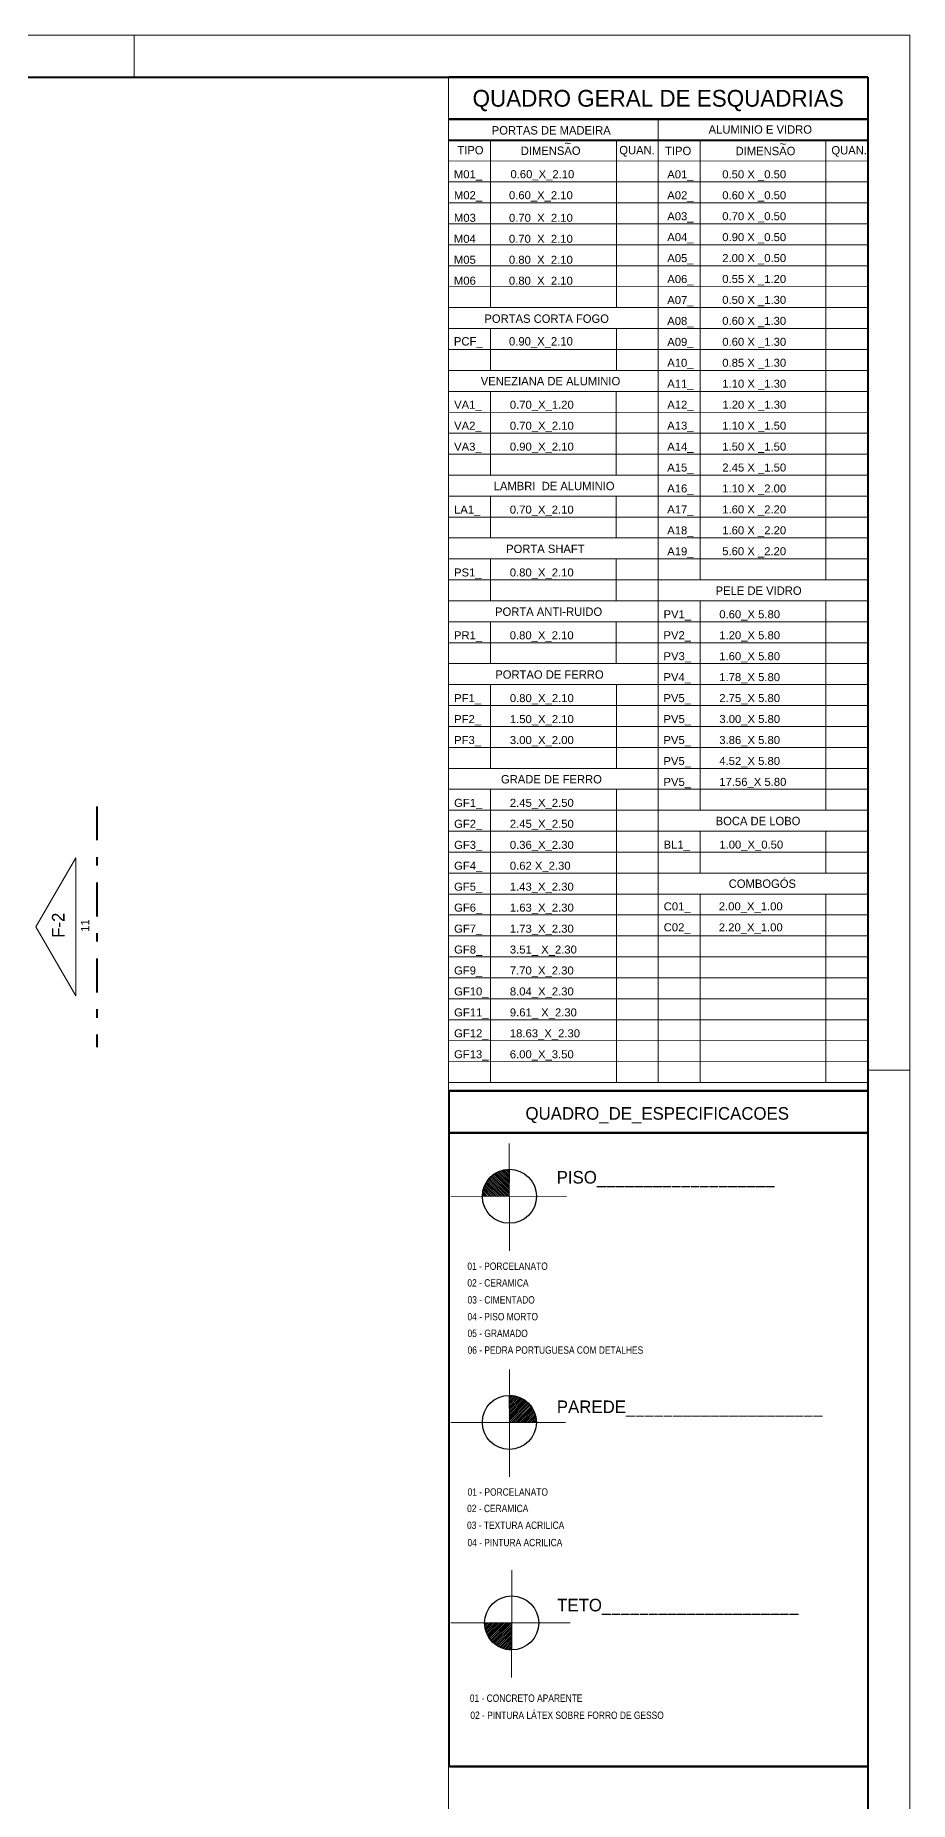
# Model space of a CAD drawing. Header units: metres. Extents: x 2.9 to 62.3, y 8 to 50.1.
# Drawn here: x 51.92 to 62.35, y 28.98 to 50.07 of the extents above; entities that cross this region are included whole.
import ezdxf
from ezdxf.enums import TextEntityAlignment as Align

# ---------------------------------------------------------------- set-up
doc = ezdxf.new("R2010")
doc.units = ezdxf.units.M
doc.header["$MEASUREMENT"] = 0
doc.linetypes.add('DGN Style 4', pattern=[1.616637, 0.807814, -0.403907, 0.00101, -0.403907])
for name, color, linetype, lineweight in [('00-EDIFICACOES TÉRREO', 7, 'Continuous', 0), ('Level 3', 7, 'Continuous', 0), ('Level 63', 7, 'Continuous', 0)]:
    doc.layers.add(name, color=color, linetype=linetype, lineweight=lineweight)
doc.styles.add('Style-INTL_ENGINEERING', font='INTL_ENGINEERING.shx')

# ---------------------------------------------------------------- blocks, each defined once
blk = doc.blocks.new('*U159')
at = {"layer": 'Level 3', "color": 2, "linetype": 'DGN Style 4', "lineweight": 40}
blk.add_line((-0.729, -2.874), (-0.729, 2.873), dxfattribs=at)
at = {"layer": 'Level 3', "color": 2, "linetype": 'Continuous', "lineweight": 13, "flags": 128}
blk.add_lwpolyline([(-0.228, 1.65), (-0.228, -1.651), (0.726, -0.002)], close=True, dxfattribs=at)
at = {"layer": 'Level 3', "color": 2, "linetype": 'Continuous', "lineweight": 13, "style": 'Style-INTL_ENGINEERING'}
blk.add_text('11', height=0.2, rotation=270.0007, dxfattribs=at).set_placement((-0.448, -0.03), align=Align.MIDDLE_CENTER)
at = {"layer": 'Level 3', "color": 2, "linetype": 'Continuous', "lineweight": 30, "style": 'Style-INTL_ENGINEERING'}
blk.add_text('F-2', height=0.3001, rotation=270.0007, dxfattribs=at).set_placement((0.194, -0.038), align=Align.MIDDLE_CENTER)
blk = doc.blocks.new('*U169')
at = {"layer": 'Level 3', "color": 131, "linetype": 'Continuous', "lineweight": 0}
for p, q in [((-0.00126, -0.0128), (-0.00125, 0.0128)), ((-0.01464, 0.00023), (0.01268, 0.00022)), ((-0.00728, 0.00023), (-0.00767, -0.00018)), ((-0.00684, 0.00024), (-0.00763, -0.00057)), ((-0.00642, 0.00022), (-0.00757, -0.00094)), ((-0.006, 0.00023), (-0.00752, -0.00129)), ((-0.00557, 0.00023), (-0.00741, -0.00161)), ((-0.00515, 0.00023), (-0.00732, -0.00195)), ((-0.00472, 0.00023), (-0.0072, -0.00225)), ((-0.0043, 0.00023), (-0.00705, -0.00255)), ((-0.00387, 0.00023), (-0.00691, -0.00282)), ((-0.00346, 0.00022), (-0.00678, -0.00309)), ((-0.00303, 0.00022), (-0.00659, -0.00336)), ((-0.00259, 0.00023), (-0.00642, -0.00358)), ((-0.00217, 0.00023), (-0.00625, -0.00386)), ((-0.00176, 0.00023), (-0.00604, -0.00407)), ((-0.00134, 0.00023), (-0.00583, -0.00429)), ((-0.00123, -0.0001), (-0.00564, -0.0045)), ((-0.00123, -0.00053), (-0.0054, -0.0047)), ((-0.00123, -0.00095), (-0.00517, -0.00489)), ((-0.00125, -0.0014), (-0.00491, -0.00509)), ((-0.00123, -0.00181), (-0.00468, -0.00523)), ((-0.00123, -0.00223), (-0.0044, -0.00539)), ((-0.00124, -0.00266), (-0.00411, -0.00554)), ((-0.00124, -0.00309), (-0.00383, -0.00566)), ((-0.00123, -0.00351), (-0.00353, -0.0058)), ((-0.00123, -0.00394), (-0.00321, -0.00591)), ((-0.00125, -0.00436), (-0.0029, -0.00601)), ((-0.00124, -0.00478), (-0.00255, -0.0061)), ((-0.00123, -0.00521), (-0.00217, -0.00616)), ((-0.00124, -0.00563), (-0.00181, -0.0062)), ((-0.00123, -0.00605), (-0.00142, -0.00621))]:
    blk.add_line(p, q, dxfattribs=at)
at = {"layer": 'Level 3', "color": 131, "linetype": 'Continuous', "lineweight": 13}
blk.add_line((0.00581, 0.00022), (0.00581, 0.00025), dxfattribs=at)
at = {"layer": 'Level 3', "color": 131, "linetype": 'Continuous', "lineweight": 0, "flags": 128}
blk.add_lwpolyline([(-0.00124, 0.00023), (-0.00124, -0.00623), (-0.00125, -0.00622, -0.414523), (-0.0077, 0.00022), (-0.00768, 0.00023)], format="xyb", close=True, dxfattribs=at)
at = {"layer": 'Level 3', "color": 131, "linetype": 'Continuous', "lineweight": 30}
blk.add_circle((-0.00126, 0.00023), 0.00645, dxfattribs=at)
blk = doc.blocks.new('*U170')
at = {"layer": 'Level 3', "color": 131, "linetype": 'Continuous', "lineweight": 0}
for p, q in [((-0.00017, -0.01279), (-0.00016, 0.01281)), ((-0.0002, 0.00139), (0.00375, 0.00534)), ((-0.00019, 0.00567), (0.00075, 0.0066)), ((-0.00019, 0.00523), (0.00113, 0.00653)), ((-0.00019, 0.00482), (0.00147, 0.00646)), ((-0.00019, 0.00438), (0.00181, 0.00636)), ((-0.00019, 0.00396), (0.00211, 0.00625)), ((-0.00019, 0.00311), (0.00269, 0.006)), ((-0.00019, 0.00225), (0.00325, 0.00567)), ((-0.00019, 0.00183), (0.00349, 0.00551)), ((-0.00019, 0.00097), (0.00398, 0.00513)), ((-0.00018, 0.0065), (-0.00001, 0.00666)), ((-0.00018, 0.00609), (0.0004, 0.00665)), ((-0.00018, 0.00354), (0.00241, 0.00611)), ((-0.00018, 0.00269), (0.00297, 0.00583)), ((-0.00018, 0.00057), (0.0042, 0.00495)), ((-0.00009, 0.00021), (0.00441, 0.00474)), ((0.00032, 0.00023), (0.00461, 0.00451)), ((0.00075, 0.00021), (0.00483, 0.00429)), ((0.01377, 0.00023), (-0.01381, 0.00021)), ((0.00117, 0.00023), (0.00499, 0.00403)), ((0.00161, 0.00023), (0.00517, 0.0038)), ((0.00204, 0.00025), (0.00535, 0.00353)), ((0.00245, 0.00021), (0.00549, 0.00328)), ((0.00287, 0.00022), (0.00565, 0.00299)), ((0.00329, 0.00024), (0.00577, 0.0027)), ((0.00373, 0.00022), (0.00589, 0.00239)), ((0.00415, 0.00022), (0.00599, 0.00207)), ((0.00457, 0.00023), (0.00609, 0.00174)), ((0.00501, 0.00021), (0.00615, 0.00138)), ((0.00541, 0.00021), (0.00623, 0.00103)), ((0.00585, 0.00025), (0.00625, 0.00066))]:
    blk.add_line(p, q, dxfattribs=at)
at = {"layer": 'Level 3', "color": 131, "linetype": 'Continuous', "lineweight": 13}
blk.add_line((-0.00723, 0.00021), (-0.00722, 0.00023), dxfattribs=at)
at = {"layer": 'Level 3', "color": 131, "linetype": 'Continuous', "lineweight": 0, "extrusion": (0, 0, -1), "flags": 128}
blk.add_lwpolyline([(0.00016, 0.00022), (0.00019, 0.00667), (0.0002, 0.00668, 0.414523), (-0.00626, 0.00023), (-0.00627, 0.00023)], format="xyb", close=True, dxfattribs=at)
at = {"layer": 'Level 3', "color": 131, "linetype": 'Continuous', "lineweight": 30, "extrusion": (0, 0, -1)}
blk.add_circle((0.00019, 0.00024), 0.00645, dxfattribs=at)
blk = doc.blocks.new('*U171')
at = {"layer": 'Level 3', "color": 131, "linetype": 'Continuous', "lineweight": 0}
for p, q in [((-0.00129, -0.01279), (-0.00129, 0.01282)), ((-0.00222, 0.00021), (-0.00629, 0.0043)), ((-0.0018, 0.00021), (-0.00607, 0.00451)), ((-0.00137, 0.00023), (-0.00588, 0.00473)), ((-0.00127, 0.00055), (-0.00567, 0.00493)), ((-0.00128, 0.00098), (-0.00542, 0.00515)), ((-0.00127, 0.00139), (-0.00522, 0.00533)), ((-0.00128, 0.00181), (-0.00495, 0.00551)), ((-0.00127, 0.00225), (-0.00472, 0.00568)), ((-0.00128, 0.00267), (-0.00443, 0.00583)), ((-0.00127, 0.0031), (-0.00417, 0.00598)), ((-0.00127, 0.00352), (-0.00387, 0.0061)), ((-0.00127, 0.00395), (-0.00357, 0.00623)), ((-0.00127, 0.00437), (-0.00327, 0.00635)), ((-0.00128, 0.00479), (-0.00293, 0.00646)), ((-0.00127, 0.00521), (-0.00259, 0.00654)), ((-0.00128, 0.00565), (-0.00221, 0.0066)), ((-0.00127, 0.00607), (-0.00186, 0.00663)), ((-0.00128, 0.00649), (-0.00145, 0.00665)), ((-0.01468, 0.00021), (0.01265, 0.00021)), ((-0.00731, 0.00022), (-0.00772, 0.00061)), ((-0.00688, 0.00022), (-0.00768, 0.00101)), ((-0.00646, 0.00022), (-0.00762, 0.00137)), ((-0.00603, 0.00021), (-0.00755, 0.00173)), ((-0.0056, 0.00022), (-0.00745, 0.00205)), ((-0.00518, 0.00022), (-0.00735, 0.00239)), ((-0.00475, 0.00021), (-0.00724, 0.0027)), ((-0.00434, 0.00021), (-0.00712, 0.00299)), ((-0.00391, 0.00021), (-0.00695, 0.00326)), ((-0.0035, 0.00021), (-0.00681, 0.00353)), ((-0.00307, 0.00021), (-0.00663, 0.0038)), ((-0.00266, 0.00021), (-0.00646, 0.00403))]:
    blk.add_line(p, q, dxfattribs=at)
at = {"layer": 'Level 3', "color": 131, "linetype": 'Continuous', "lineweight": 13}
blk.add_line((0.00576, 0.00021), (0.00576, 0.00024), dxfattribs=at)
at = {"layer": 'Level 3', "color": 131, "linetype": 'Continuous', "lineweight": 0, "extrusion": (0, 0, -1), "flags": 128}
blk.add_lwpolyline([(0.0013, 0.00022), (0.00128, 0.00669), (0.00129, 0.00667, -0.414523), (0.00774, 0.00022), (0.00774, 0.00021)], format="xyb", close=True, dxfattribs=at)
at = {"layer": 'Level 3', "color": 131, "linetype": 'Continuous', "lineweight": 30, "extrusion": (0, 0, -1)}
blk.add_circle((0.0013, 0.00022), 0.00645, dxfattribs=at)
blk = doc.blocks.new('*U168')
at = {"layer": 'Level 3', "color": 131, "linetype": 'Continuous', "lineweight": 13}
for p, q in [((-0.05, -0.08064), (-0.05, 0.08064)), ((0.05, -0.08063), (0.04999, 0.08061))]:
    blk.add_line(p, q, dxfattribs=at)
at = {"layer": 'Level 3', "color": 131, "linetype": 'Continuous', "lineweight": 140}
for p, q in [((-0.05, 0.08064), (0.04986, 0.08062)), ((-0.05, 0.07063), (0.04986, 0.07061)), ((-0.05, -0.08064), (0.05001, -0.08063))]:
    blk.add_line(p, q, dxfattribs=at)
at = {"layer": 'Level 3', "color": 131, "linetype": 'Continuous', "lineweight": 0}
blk.add_line((-0.0223, -0.0464), (-0.04962, -0.0464), dxfattribs=at)
at = {"layer": 'Level 3', "color": 131, "linetype": 'Continuous', "lineweight": 30, "extrusion": (0, 0, -1), "xscale": 1.000000000173473, "yscale": 1.000000000173473, "zscale": 1.000000000173473, "rotation": 359.9989327811293}
for name, p in [('*U170', (0.03585, 0.05522)), ('*U171', (0.03697, 0.00127))]:
    blk.add_blockref(name, p, dxfattribs=at)
at = {"layer": 'Level 3', "color": 131, "linetype": 'Continuous', "lineweight": 30, "xscale": 1.000000000097578, "yscale": 1.000000000097578, "zscale": 1.000000000097578, "rotation": 0.0008004141529982}
blk.add_blockref('*U169', (-0.03387, -0.04662), dxfattribs=at)
at = {"layer": 'Level 3', "color": 131, "linetype": 'Continuous', "lineweight": 13, "style": 'Style-INTL_ENGINEERING'}
for s, height, width, p in [('01 - PORCELANATO', 0.0017599, 0.852312, (-0.04569, 0.03789)), ('02 - CERAMICA', 0.0017599, 0.852341, (-0.04569, 0.0339)), ('03 - CIMENTADO', 0.0017599, 0.852341, (-0.04566, 0.02985)), ('04 - PISO MORTO', 0.0017599, 0.852341, (-0.04567, 0.02585)), ('05 - GRAMADO', 0.0017599, 0.852341, (-0.04566, 0.02186)), ('06 - PEDRA PORTUGUESA COM DETALHES', 0.0017598, 0.85237, (-0.04565, 0.01787)), ('01 - PORCELANATO', 0.0017599, 0.852312, (-0.04564, -0.01602)), ('02 - CERAMICA', 0.0017599, 0.852312, (-0.04576, -0.01994)), ('03 - TEXTURA ACRILICA', 0.0017599, 0.852312, (-0.04577, -0.02395)), ('04 - PINTURA ACRILICA', 0.0017599, 0.852312, (-0.04567, -0.02809)), ('01 - CONCRETO APARENTE', 0.0017599, 0.852312, (-0.04511, -0.06523)), ('02 - PINTURA LÁTEX SOBRE FORRO DE GESSO', 0.0017599, 0.852341, (-0.04498, -0.06931))]:
    blk.add_text(s, height=height, rotation=0.0007, dxfattribs=dict(at, width=width)).set_placement(p)
at = {"layer": 'Level 3', "color": 131, "linetype": 'Continuous', "lineweight": 40, "style": 'Style-INTL_ENGINEERING'}
for tag, p in [('*U602_374446', (-0.03183, 0.07374)), ('*U602_374447', (-0.02439, 0.0585)), ('*U602_374487', (-0.02435, 0.00371)), ('*U602_374488', (-0.02428, -0.04363))]:
    blk.add_attdef(tag, p, '', height=0.003, rotation=0.0007, dxfattribs=at)
blk = doc.blocks.new('*U172')
at = {"layer": '00-EDIFICACOES TÉRREO', "color": 2, "linetype": 'Continuous', "lineweight": 140}
for p, q in [((-0.05, 0.12099), (0.05, 0.12099)), ((-0.05, 0.11099), (0.05, 0.11099)), ((-0.05001, -0.121), (0.04999, -0.121))]:
    blk.add_line(p, q, dxfattribs=at)
at = {"layer": '00-EDIFICACOES TÉRREO', "color": 2, "linetype": 'Continuous', "lineweight": 13}
for p, q in [((-0.05, 0.11099), (0.03, 0.11099)), ((-0.00001, 0.11099), (-0.00001, -0.11901)), ((-0.04, 0.10599), (-0.04001, 0.10099)), ((-0.01001, 0.10599), (-0.01001, 0.10099)), ((0.01, 0.10599), (0.01, 0.00099)), ((0.04, 0.10599), (0.03999, 0.00099)), ((-0.05, 0.10099), (0.04999, 0.10098)), ((-0.04001, 0.06599), (-0.04001, 0.10099)), ((-0.01, 0.06599), (-0.01001, 0.10099)), ((-0.05, 0.09599), (0.04999, 0.09598)), ((-0.05, 0.09099), (0.04999, 0.09099)), ((-0.05, 0.08598), (0.05, 0.08599)), ((-0.05, 0.08098), (0.05, 0.08099)), ((-0.05, 0.07598), (0.05, 0.07599)), ((-0.05001, 0.07099), (0.05, 0.07098)), ((-0.05001, 0.06599), (0.05, 0.06599)), ((-0.05001, 0.06099), (0.04999, 0.06098)), ((-0.04001, 0.05098), (-0.04001, 0.06098)), ((-0.01001, 0.05098), (-0.01001, 0.06098)), ((-0.05001, 0.05599), (0.04999, 0.05599)), ((-0.05, 0.05098), (0.04999, 0.05099)), ((-0.05, 0.04599), (0.05, 0.04599)), ((-0.04002, 0.02597), (-0.04002, 0.04599)), ((-0.01002, 0.02598), (-0.01002, 0.04599)), ((-0.05, 0.04099), (0.05, 0.04098)), ((-0.05, 0.03599), (0.05, 0.03599)), ((-0.05, 0.03099), (0.05, 0.03099)), ((-0.05, 0.02599), (0.05, 0.02599)), ((-0.05, 0.02098), (0.05, 0.02099)), ((-0.04002, 0.01098), (-0.04002, 0.02097)), ((-0.01002, 0.01098), (-0.01002, 0.02096)), ((-0.05, 0.01599), (0.05, 0.01597)), ((-0.05001, 0.01099), (0.05, 0.01099)), ((-0.05, 0.00599), (0.04999, 0.00599)), ((-0.04001, -0.00403), (-0.04001, 0.00597)), ((-0.01002, -0.00403), (-0.01002, 0.00596)), ((-0.05, 0.00098), (0.05, 0.00099)), ((-0.05, -0.00401), (0.04999, -0.00401)), ((0.00997, -0.05401), (0.00997, -0.004)), ((0.03998, -0.05401), (0.03997, -0.004)), ((-0.05001, -0.00901), (0.05, -0.00901)), ((-0.04003, -0.01903), (-0.04003, -0.00903)), ((-0.01003, -0.01903), (-0.01003, -0.00904)), ((-0.05001, -0.01401), (0.05, -0.01402)), ((-0.05001, -0.01901), (0.04999, -0.01901)), ((-0.05001, -0.024), (0.04999, -0.02401)), ((-0.04001, -0.044), (-0.04, -0.02403)), ((-0.01001, -0.04401), (-0.01001, -0.02404)), ((-0.05001, -0.029), (0.04999, -0.02901)), ((-0.05001, -0.03401), (0.05, -0.03401)), ((-0.05, -0.039), (0.05, -0.03902)), ((-0.05, -0.044), (0.05, -0.04402)), ((-0.05, -0.049), (0.05, -0.04901)), ((-0.04001, -0.11901), (-0.04, -0.04903)), ((-0.00999, -0.11901), (-0.01, -0.04904)), ((-0.05, -0.054), (0.05, -0.05401)), ((-0.05, -0.059), (0.05, -0.05901)), ((0.00998, -0.06901), (0.00998, -0.05899)), ((0.03998, -0.06902), (0.03998, -0.059)), ((-0.05001, -0.06401), (0.05, -0.06401)), ((-0.05, -0.069), (0.05001, -0.06902)), ((-0.05001, -0.07401), (0.05001, -0.07402)), ((0.00999, -0.11901), (0.00999, -0.07399)), ((0.03999, -0.11901), (0.03998, -0.07399)), ((-0.05001, -0.079), (0.04999, -0.07901)), ((-0.05001, -0.08402), (0.05, -0.08401)), ((-0.05001, -0.089), (0.05, -0.08902)), ((-0.05001, -0.09401), (0.05, -0.09402)), ((-0.05001, -0.09901), (0.04999, -0.09901)), ((-0.05001, -0.10402), (0.05, -0.10402)), ((-0.05001, -0.10901), (0.05, -0.10903)), ((-0.05002, -0.11401), (0.05, -0.11403)), ((-0.05001, -0.11901), (0.04998, -0.11901))]:
    blk.add_line(p, q, dxfattribs=at)
at = {"layer": '00-EDIFICACOES TÉRREO', "color": 2, "linetype": 'Continuous', "lineweight": 40}
blk.add_line((-0.05, 0.10597), (0.05, 0.10599), dxfattribs=at)
at = {"layer": '00-EDIFICACOES TÉRREO', "color": 2, "linetype": 'Continuous', "lineweight": 40, "style": 'Style-INTL_ENGINEERING'}
blk.add_text('QUADRO GERAL DE ESQUADRIAS', height=0.0039998, rotation=359.9993, dxfattribs=at).set_placement((-0.00003, 0.11596), align=Align.MIDDLE_CENTER)
at = {"layer": '00-EDIFICACOES TÉRREO', "color": 2, "linetype": 'Continuous', "lineweight": 0, "style": 'Style-INTL_ENGINEERING'}
for s, height, p in [('PORTAS DE MADEIRA', 0.0019999, (-0.03974, 0.10731)), ('ALUMINIO E VIDRO', 0.0019999, (0.012, 0.10751)), ('PORTAS CORTA FOGO', 0.0019999, (-0.04149, 0.06235)), ('VENEZIANA DE ALUMINIO', 0.0019999, (-0.04237, 0.04744)), ('LAMBRI  DE ALUMINIO', 0.002, (-0.03927, 0.0224)), ('PORTA SHAFT', 0.002, (-0.03631, 0.0074)), ('PELE DE VIDRO', 0.002, (0.01368, -0.00258)), ('PORTA ANTI-RUIDO', 0.002, (-0.03895, -0.0076)), ('PORTAO DE FERRO', 0.002, (-0.0389, -0.0226)), ('GRADE DE FERRO', 0.002, (-0.03754, -0.0476)), ('BOCA DE LOBO', 0.002, (0.01369, -0.05757)), ('COMBOGÓS', 0.002, (0.0168, -0.07253))]:
    blk.add_text(s, height=height, rotation=359.9993, dxfattribs=at).set_placement(p)
at = {"layer": '00-EDIFICACOES TÉRREO', "color": 2, "linetype": 'Continuous', "lineweight": 13, "style": 'Style-INTL_ENGINEERING'}
for s, height, p in [('TIPO', 0.002, (-0.04794, 0.10258)), ('DIMENSAO', 0.002, (-0.03281, 0.10244)), ('~', 0.002, (-0.02236, 0.10423)), ('QUAN.', 0.002, (-0.00931, 0.10258)), ('TIPO', 0.002, (0.00162, 0.1024)), ('DIMENSAO', 0.002, (0.01844, 0.10238)), ('~', 0.002, (0.02891, 0.10408)), ('QUAN.', 0.002, (0.0413, 0.10256)), ('0.90_X_2.10', 0.0020099, (-0.03563, 0.05694))]:
    blk.add_text(s, height=height, rotation=359.9993, dxfattribs=at).set_placement(p)
for s, height, width, p in [('0.60_X_2.10', 0.0019083, 1.052633, (-0.03528, 0.09689)), ('0.50 X _0.50', 0.0019099, 1.052401, (0.01526, 0.09686)), ('0.60_X_2.10', 0.0019083, 1.052633, (-0.03563, 0.09187)), ('0.60 X _0.50', 0.0019099, 1.052434, (0.01526, 0.09186)), ('0.70 X _0.50', 0.0019099, 1.052434, (0.01526, 0.08686)), ('0.70_X_2.10', 0.0019083, 1.052633, (-0.03563, 0.08647)), ('0.70_X_2.10', 0.0019083, 1.052633, (-0.03564, 0.08146)), ('0.90 X _0.50', 0.0019099, 1.052401, (0.01526, 0.08186)), ('0.80_X_2.10', 0.0019083, 1.052633, (-0.03564, 0.07646)), ('2.00 X _0.50', 0.0019099, 1.052434, (0.01526, 0.07686)), ('0.80_X_2.10', 0.0019083, 1.052633, (-0.03564, 0.07146)), ('0.55 X _1.20', 0.0019099, 1.052434, (0.01526, 0.07187)), ('0.50 X _1.30', 0.0019098, 1.052467, (0.01526, 0.06688)), ('0.60 X _1.30', 0.0019098, 1.052467, (0.01526, 0.06187)), ('0.60 X _1.30', 0.0019098, 1.052467, (0.01527, 0.05687)), ('0.85 X _1.30', 0.0019098, 1.052467, (0.01527, 0.05187)), ('1.10 X _1.30', 0.0019098, 1.052467, (0.01527, 0.04687)), ('0.70_X_1.20', 0.0019099, 1.052434, (-0.03542, 0.04185)), ('1.20 X _1.30', 0.0019098, 1.052467, (0.01528, 0.04186)), ('0.70_X_2.10', 0.0019099, 1.052434, (-0.03542, 0.03684)), ('1.10 X _1.50', 0.0019098, 1.052467, (0.01527, 0.03685)), ('0.90_X_2.10', 0.0019099, 1.052434, (-0.03542, 0.03184)), ('1.50 X _1.50', 0.0019099, 1.052434, (0.01527, 0.03186)), ('2.45 X _1.50', 0.0019099, 1.052434, (0.01527, 0.02686)), ('1.10 X _2.00', 0.0019098, 1.052467, (0.01527, 0.02186)), ('0.70_X_2.10', 0.0019099, 1.052434, (-0.03544, 0.01681)), ('1.60 X _2.20', 0.0019099, 1.052434, (0.01526, 0.01686)), ('1.60 X _2.20', 0.0019099, 1.052434, (0.01526, 0.01187)), ('5.60 X _2.20', 0.0019099, 1.052434, (0.01525, 0.00688)), ('0.80_X_2.10', 0.0019099, 1.052434, (-0.03544, 0.00181)), ('0.60_X 5.80', 0.0019099, 1.052434, (0.01455, -0.00817)), ('0.80_X_2.10', 0.0019099, 1.052434, (-0.03545, -0.01319)), ('1.20_X 5.80', 0.0019099, 1.052434, (0.01455, -0.01318)), ('1.60_X 5.80', 0.0019099, 1.052434, (0.01455, -0.01818)), ('1.78_X 5.80', 0.0019099, 1.052434, (0.01455, -0.02318)), ('0.80_X_2.10', 0.0019099, 1.052434, (-0.03542, -0.02819)), ('2.75_X 5.80', 0.0019099, 1.052434, (0.01455, -0.02818)), ('1.50_X_2.10', 0.0019099, 1.052434, (-0.03542, -0.0332)), ('3.00_X 5.80', 0.0019099, 1.052434, (0.01456, -0.03317)), ('3.00_X_2.00', 0.0019099, 1.052434, (-0.03542, -0.0382)), ('3.86_X 5.80', 0.0019099, 1.052434, (0.01455, -0.03819)), ('4.52_X 5.80', 0.0019099, 1.052434, (0.01455, -0.04319)), ('17.56_X 5.80', 0.0019099, 1.052434, (0.01456, -0.04818)), ('2.45_X_2.50', 0.0019099, 1.052434, (-0.03542, -0.05319)), ('2.45_X_2.50', 0.0019099, 1.052434, (-0.03542, -0.0582)), ('0.36_X_2.30', 0.0019098, 1.052467, (-0.03542, -0.06322)), ('1.00_X_0.50', 0.0019099, 1.052434, (0.01456, -0.06316)), ('0.62 X_2.30', 0.0019098, 1.052467, (-0.03542, -0.0682)), ('1.43_X_2.30', 0.0019098, 1.052467, (-0.03543, -0.07321)), ('1.63_X_2.30', 0.0019098, 1.052467, (-0.03542, -0.0782)), ('2.00_X_1.00', 0.0019099, 1.052434, (0.01443, -0.0779)), ('1.73_X_2.30', 0.0019098, 1.052467, (-0.03542, -0.08322)), ('2.20_X_1.00', 0.0019099, 1.052434, (0.01443, -0.08291)), ('3.51_ X_2.30', 0.0019098, 1.052467, (-0.03542, -0.08821)), ('7.70_X_2.30', 0.0019098, 1.052467, (-0.03543, -0.09321)), ('8.04_X_2.30', 0.0019098, 1.052467, (-0.03542, -0.09821)), ('9.61_ X_2.30', 0.0019098, 1.052467, (-0.03542, -0.10322)), ('18.63_X_2.30', 0.0019098, 1.052467, (-0.03542, -0.10821)), ('6.00_X_3.50', 0.0019098, 1.052467, (-0.03543, -0.11321))]:
    blk.add_text(s, height=height, dxfattribs=dict(at, width=width)).set_placement(p)
for tag, p, width in [('*U606_374650', (-0.04877, 0.09687), 1.052633), ('*U606_374656', (0.00213, 0.09685), 1.052633), ('*U606_374655', (-0.04876, 0.09187), 1.052633), ('*U606_374657', (0.00213, 0.09185), 1.052633), ('*U606_374658', (0.00213, 0.08685), 1.052633), ('*U606_374652', (-0.04876, 0.08647), 1.052633), ('*U606_374692', (-0.04877, 0.08146), 1.052633), ('*U606_374659', (0.00214, 0.08186), 1.052633), ('*U606_374732', (-0.04877, 0.07646), 1.052633), ('*U606_374660', (0.00214, 0.07685), 1.052633), ('*U606_374730', (-0.04877, 0.07146), 1.052633), ('*U606_374661', (0.00214, 0.07185), 1.052633), ('*U606_374662', (0.00213, 0.06685), 1.052633), ('*U606_374663', (0.00213, 0.06185), 1.052633), ('*U606_374664', (0.00213, 0.05686), 1.052633), ('*U606_374665', (0.00213, 0.05186), 1.052633), ('*U606_374666', (0.00213, 0.04686), 1.052633), ('*U606_374677', (-0.04872, 0.04185), 1.052633), ('*U606_374667', (0.00213, 0.04186), 1.052633), ('*U606_374681', (-0.04872, 0.03684), 1.052633), ('*U606_374668', (0.00213, 0.03686), 1.052633), ('*U606_374683', (-0.04872, 0.03184), 1.052633), ('*U606_374669', (0.00213, 0.03186), 1.052633), ('*U606_374670', (0.00213, 0.02686), 1.052633), ('*U606_374671', (0.00213, 0.02186), 1.052633), ('*U606_374693', (-0.04874, 0.01681), 1.052401), ('*U606_374672', (0.00213, 0.01686), 1.052633), ('*U606_374673', (0.00213, 0.01185), 1.052633), ('*U606_374674', (0.00213, 0.00685), 1.052633), ('*U606_374698', (-0.04874, 0.00181), 1.052401), ('*U606_374720', (0.00125, -0.00817), 1.052401), ('*U606_374733', (-0.04875, -0.01319), 1.052434), ('*U606_374725', (0.00123, -0.01317), 1.052401), ('*U606_374726', (0.00124, -0.01818), 1.052401), ('*U606_374727', (0.00123, -0.02318), 1.052401), ('*U606_374703', (-0.04872, -0.02819), 1.052401), ('*U606_374728', (0.00122, -0.02819), 1.052401), ('*U606_374705', (-0.04872, -0.0332), 1.052401), ('*U606_374761', (0.00123, -0.03319), 1.052401), ('*U606_374707', (-0.04872, -0.0382), 1.052401), ('*U606_374762', (0.00122, -0.03821), 1.052401), ('*U606_374763', (0.00122, -0.04321), 1.052401), ('*U606_374764', (0.00123, -0.04819), 1.052401), ('*U606_374738', (-0.04872, -0.05319), 1.052434), ('*U606_374740', (-0.04872, -0.0582), 1.052434), ('*U606_374781', (-0.04872, -0.06322), 1.052467), ('*U606_374712', (0.00126, -0.06316), 1.052434), ('*U606_374783', (-0.04872, -0.0682), 1.052467), ('*U606_374784', (-0.04873, -0.07321), 1.052467), ('*U606_374786', (-0.04872, -0.0782), 1.052467), ('*U606_374675', (0.00129, -0.07791), 1.052633), ('*U606_374788', (-0.04872, -0.08322), 1.052467), ('*U606_374679', (0.00129, -0.08291), 1.052633), ('*U606_374790', (-0.04872, -0.08821), 1.052467), ('*U606_374792', (-0.04873, -0.09321), 1.052467), ('*U606_374794', (-0.04872, -0.09821), 1.052467), ('*U606_374796', (-0.04872, -0.10322), 1.052467), ('*U606_374798', (-0.04872, -0.10821), 1.052467), ('*U606_374800', (-0.04873, -0.11321), 1.052467)]:
    blk.add_attdef(tag, p, '', height=0.00191, dxfattribs=dict(at, width=width))
blk.add_attdef('*U606_374585', (-0.04877, 0.05694), '', height=0.00201, rotation=359.9993, dxfattribs=at)

msp = doc.modelspace()

# ---------------------------------------------------------------- linework, layer by layer
at = {"layer": 'Level 63', "color": 131, "linetype": 'Continuous', "lineweight": 0}
msp.add_line((53.099, 50.069), (53.099, 49.569), dxfattribs=at)
at = {"layer": 'Level 63', "color": 131, "linetype": 'Continuous', "lineweight": 40}
for p, q in [((4.149, 49.569), (61.85, 49.569)), ((61.85, 49.569), (61.849, 8.518))]:
    msp.add_line(p, q, dxfattribs=at)
at = {"layer": 'Level 63', "color": 131, "linetype": 'Continuous', "lineweight": 13}
msp.add_line((62.35, 37.718), (61.849, 37.718), dxfattribs=at)
at = {"layer": 'Level 63', "color": 131, "linetype": 'Continuous', "lineweight": 0, "flags": 128}
msp.add_lwpolyline([(62.35, 50.069), (2.899, 50.069), (2.899, 8.019), (62.35, 8.019)], close=True, dxfattribs=at)
at = {"layer": 'Level 63', "color": 131, "linetype": 'Continuous', "lineweight": 13, "flags": 128}
msp.add_lwpolyline([(56.85, 8.518), (4.149, 8.518), (4.149, 49.569), (56.85, 49.569)], close=True, dxfattribs=at)

# ---------------------------------------------------------------- block references
at = {"layer": '00-EDIFICACOES TÉRREO', "color": 2, "linetype": 'Continuous', "lineweight": 13, "xscale": 50, "yscale": 50, "zscale": 50}
msp.add_blockref('*U172', (59.351, 43.519), dxfattribs=at).add_auto_attribs({'*U606_374585': 'PCF_', '*U606_374650': 'M01_', '*U606_374652': 'M03_', '*U606_374655': 'M02_', '*U606_374656': 'A01_', '*U606_374657': 'A02_', '*U606_374658': 'A03_', '*U606_374659': 'A04_', '*U606_374660': 'A05_', '*U606_374661': 'A06_', '*U606_374662': 'A07_', '*U606_374663': 'A08_', '*U606_374664': 'A09_', '*U606_374665': 'A10_', '*U606_374666': 'A11_', '*U606_374667': 'A12_', '*U606_374668': 'A13_', '*U606_374669': 'A14_', '*U606_374670': 'A15_', '*U606_374671': 'A16_', '*U606_374672': 'A17_', '*U606_374673': 'A18_', '*U606_374674': 'A19_', '*U606_374675': 'C01_', '*U606_374677': 'VA1_', '*U606_374679': 'C02_', '*U606_374681': 'VA2_', '*U606_374683': 'VA3_', '*U606_374692': 'M04_', '*U606_374693': 'LA1_', '*U606_374698': 'PS1_', '*U606_374703': 'PF1_', '*U606_374705': 'PF2_', '*U606_374707': 'PF3_', '*U606_374712': 'BL1_', '*U606_374720': 'PV1_', '*U606_374725': 'PV2_', '*U606_374726': 'PV3_', '*U606_374727': 'PV4_', '*U606_374728': 'PV5_', '*U606_374730': 'M06_', '*U606_374732': 'M05_', '*U606_374733': 'PR1_', '*U606_374738': 'GF1_', '*U606_374740': 'GF2_', '*U606_374761': 'PV5_', '*U606_374762': 'PV5_', '*U606_374763': 'PV5_', '*U606_374764': 'PV5_', '*U606_374781': 'GF3_', '*U606_374783': 'GF4_', '*U606_374784': 'GF5_', '*U606_374786': 'GF6_', '*U606_374788': 'GF7_', '*U606_374790': 'GF8_', '*U606_374792': 'GF9_', '*U606_374794': 'GF10_', '*U606_374796': 'GF11_', '*U606_374798': 'GF12_', '*U606_374800': 'GF13_'})
at = {"layer": 'Level 3', "color": 2, "linetype": 'Continuous', "lineweight": 13, "xscale": 0.4998882411011977, "yscale": 0.4998882411011977, "zscale": 0.4998882411011977, "rotation": 180}
msp.add_blockref('*U159', (52.289, 39.427), dxfattribs=at)
at = {"layer": 'Level 3', "color": 131, "linetype": 'Continuous', "lineweight": 40, "xscale": 50, "yscale": 50, "zscale": 50}
msp.add_blockref('*U168', (59.358, 33.438), dxfattribs=at).add_auto_attribs({'*U602_374446': 'QUADRO_DE_ESPECIFICACOES', '*U602_374447': 'PISO___________________', '*U602_374487': 'PAREDE_____________________', '*U602_374488': 'TETO_____________________'})

doc.saveas('drawing.dxf')
